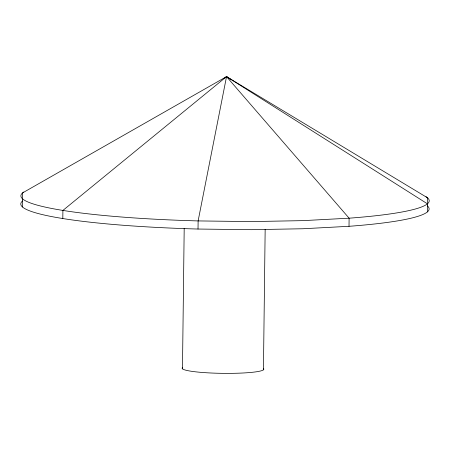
<?xml version="1.0" encoding="UTF-8"?>
<svg xmlns="http://www.w3.org/2000/svg" width="450" height="450" viewBox="0 0 450 450"><rect width="100%" height="100%" fill="white"/><g stroke="black" fill="none" stroke-linecap="round" stroke-linejoin="round"><path stroke-width="0.67" d="M22.5 206.994L22.674 192.842L226.536 76.624L427.5 197.792L427.326 211.939M62.809 218.537L62.904 210.426L226.536 76.624L427.427 203.822M182.475 368.837L184.196 228.336M427.399 205.903A204.176 23.113 0.7 0 1 349.009 226.305L302.816 228.757L251.319 229.686L198.023 229.039L198.124 220.922L226.536 76.624L230.597 79.397M263.441 369.827L265.162 229.326M349.009 226.305L349.11 218.188L226.536 76.624L224.899 77.957M426.026 196.689A204.176 23.113 0.7 0 1 349.11 218.188L302.918 220.641L251.421 221.574L198.124 220.922A204.176 23.113 0.7 0 1 23.754 192.049M263.458 368.618A40.837 4.624 0.7 0 1 222.913 373.348A40.837 4.624 0.7 0 1 182.492 367.627M198.023 229.039A204.176 23.113 0.7 0 1 22.573 200.959"/></g></svg>
